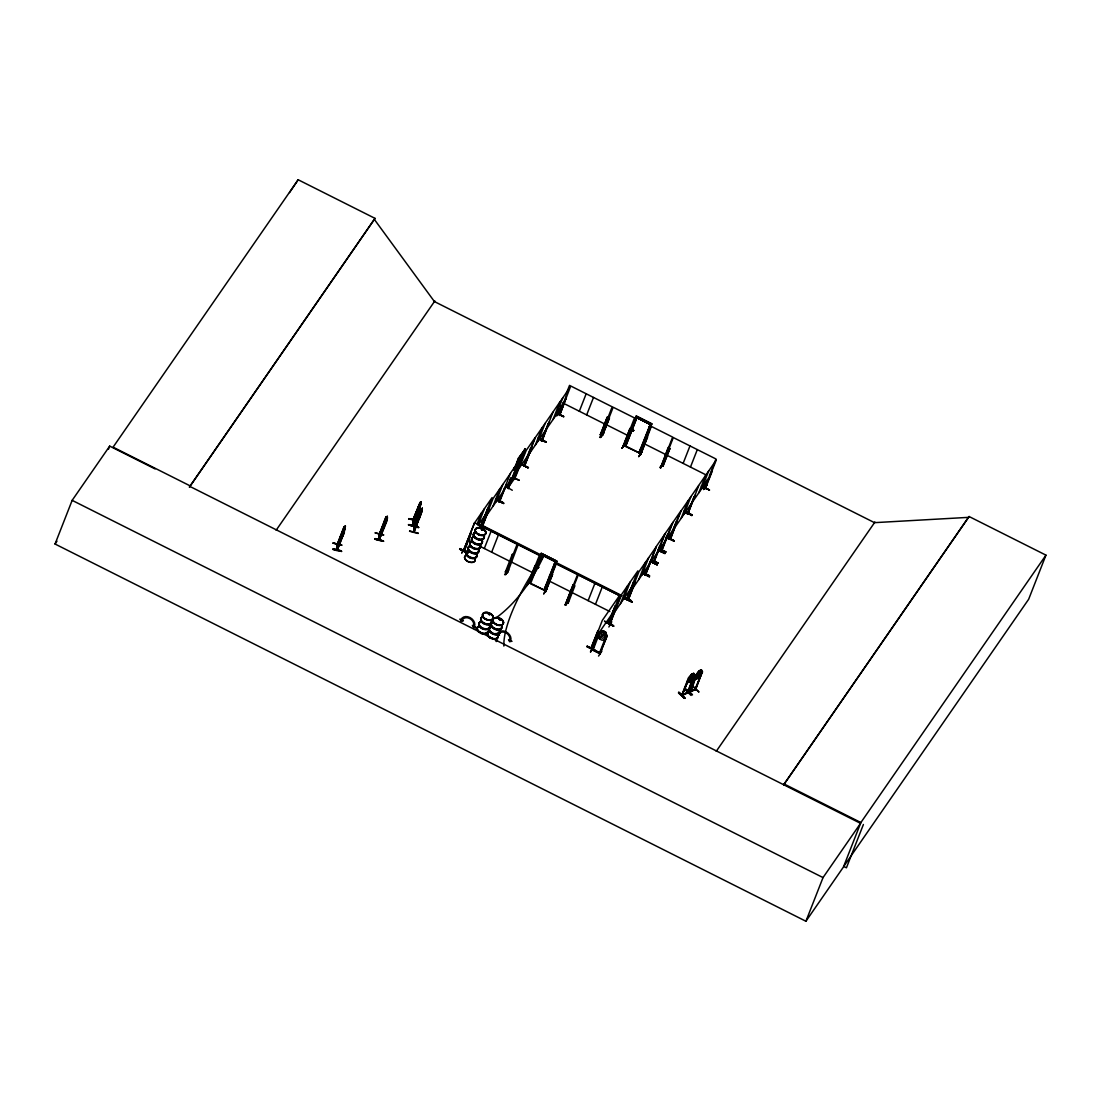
<?xml version="1.0" encoding="UTF-8"?>
<svg xmlns="http://www.w3.org/2000/svg" width="1101" height="1101" viewBox="0 0 1101 1101"><rect width="100%" height="100%" fill="white"/><g stroke="black" fill="none" stroke-linecap="round" stroke-linejoin="round"><path stroke-width="1.5" d="M341.516 551.477C337.415 547.514 324.052 548.67 341.53 551.408M341.613 545.298L332.984 542.944L341.75 544.94M343.209 535.513L345.356 526.017L344.31 531.742L337.057 550.128L337.388 543.619L337.47 544.871M337.085 544.775L343.98 526.856L345.315 526.113M337.016 550.032L337.388 543.688M344.2 532.664L344.393 531.976L337.346 550.197L337.346 544.183M342.163 536.325L343.209 529.595M344.365 527.434L345.439 526.03L343.553 529.98L342.865 534.178L343.498 533.82M383.616 535.045L374.973 532.829L383.602 534.838M386.355 517.387L386.258 516.809C391.282 514.36 378.84 538.967 379.336 540.068L379.418 534.219M379.267 534.013L379.694 534.164M379.584 539.435L379.239 538.719L379.377 539.958M386.272 516.713L379.46 534.343L379.212 538.898M383.492 541.362C376.253 537.095 368.009 538.568 383.52 541.293M387.249 517.03L386.286 522.631L385.419 521.681L387.153 517.002M386.437 517.098L379.102 534.797L385.956 516.741M417.334 526.484C390.387 521.241 435.445 530.352 408.691 524.53M408.636 518.984L417.417 520.622L408.774 518.612M420.045 502.634L412.724 520.525L420.128 502.964C424.422 498.202 413.026 524.888 412.724 525.81L413.013 519.328L413.398 519.92M412.985 524.585C413.811 528.824 412.49 509.956 413.109 525.838C416.178 525.535 425.619 484.646 418.531 509.873L419.164 509.515M413.068 525.769L412.971 525.177M417.788 509.969L417.733 511.993L418.903 511.112M419.577 507.754L412.696 525.727M696.85 673.936L689.639 692.185L697.057 674.431L696.286 674.473L699.3 670.757L701.461 669.89L700.456 674.266L698.461 676.523L697.098 677.115L696.41 676.055M604.435 631.946L603.885 635.951L601.738 636.158L601.738 633.433L603.568 631.506L604.408 632.002M419.908 517.676L418.834 518.571L420.169 511.91M418.93 518.599L422.302 508.332L414.403 527.269L414.733 526.14M422.206 508.304L422.178 510.286L422.302 508.332L421.339 509.157M409.544 531.26L418.174 533.476M414.678 526.085L413.632 532.278L422.178 510.286L420.843 514.883M409.957 525.356L418.6 527.365M568.57 600.086L565.253 604.38M622.148 448.011L625.382 443.249L622.134 447.969M625.285 443.565L621.996 448.327M692.79 673.963L692.047 677.253L690.299 678.918L690.506 676.936L692.859 674.032M332.901 549.193L341.544 551.147M408.567 524.888L417.224 526.801M499.923 500.749L499.689 500.129M508.18 487.771L508.332 488.583L508.222 487.798M660.861 551.326L667.633 534.109M661.481 550.445L661.729 549.784M669.587 538.595L669.477 539.022M513.727 468.613L514.112 467.884M514.649 468.517L514.69 468.338M515.984 468.709L515.653 469.48M516.011 469.714L516.176 469.466M516.052 468.861L515.598 469.563M516.727 470.099L516.754 469.563M409.655 530.943L418.297 533.132M507.602 571.749L507.52 572.795L518.172 544.5L539.518 555.221L528.329 582.924M528.37 582.525L528.108 583.103M566.822 601.82L566.244 602.316L573.112 584.81M602.206 435.363L602.522 434.468M623.62 445.795L630.102 428.22L623.125 445.891L623.689 445.423M640.768 454.452L651.297 426.39L672.642 437.111L661.632 465.228L661.825 464.553M385.887 521.943L379.033 539.999L379.501 534.357M418.875 505.29L417.761 510.011L418.986 505.345M420.733 512.364L420.61 514.263M463.549 550.734L470.829 532.925L464.003 551.271L464.457 550.665M480.71 526.113L487.922 508.222L481.027 526.306L481.385 525.59M480.793 526.127L481.619 525.218M482.293 526.044L482.954 525.7L482.045 526.691M499.524 502.056L499.125 501.85M524.943 465.31L524.971 465.007M541.389 440.827L549.206 422.055L542.421 440.125L542.848 439.148M542.71 439.698L542.49 438.886M559.569 415.38L559.748 414.141M559.762 414.994L566.313 397.351L559.528 415.366M598.118 630.515L590.92 648.42L597.829 630.942M591.609 648.214L591.774 647.608M608.33 623.001L608.729 623.427M608.922 622.808L608.303 623.249L615.225 605.811L608.344 623.276M610.326 623.744L609.459 623.992M626.854 598.958L627.487 598.435L626.772 598.958M628.492 599.371L627.859 599.949L628.533 599.384M645.571 574.942L644.911 575.19L645.516 574.694M671.073 537.852L670.757 537.673M687.506 513.506L688.772 512.268L688.29 513.341M688.731 512.309L687.85 513.589M712.402 470.76L705.287 488.706L705.204 487.922M704.97 488.486L705.879 487.564L705.576 488.252M414.389 527.2L420.94 509.144M387.139 517.649L379.377 539.559M421.091 513.038L422.055 510.066M694.566 675.147L694.607 675.216C692.873 669.78 693.823 681.423 689.377 680.501L688.689 679.441M527.916 467.677L519.851 463.686L527.916 467.636M527.861 467.719L519.906 463.631M658.247 563.134L651.531 559.996M337.057 549.537L345.163 527.764M969.086 516.52L783.692 784.752L969.086 516.52L1045.95 555.138L860.872 822.543L843.435 867.024L805.918 921.248L55.05 544.018L72.157 500.349L109.687 446.125L155.076 468.93M108.462 449.249L109.687 446.125M375.028 218.37L189.441 487.041L375.028 218.37L298.165 179.752L289.508 192.606M337.126 544.912L344.296 526.828M337.429 544.981L344.393 526.842M379.019 534.246L379.363 533.503M420.059 502.538L412.751 520.47M420.899 509.667L413.99 527.145M417.417 520.622L408.65 518.667M420.871 514.36L413.687 532.333L414.224 526.746M418.559 527.709L409.971 525.149L418.71 527.338M467.622 553.197C456.819 548.023 457.355 547.142 467.953 552.564L459.915 548.587M464.553 548.16L461.883 552.771M481.041 525.7L492.078 497.611L474.696 522.741L463.37 550.954L474.517 522.658L517.195 544.1L506.157 572.382L505.276 571.983L506.515 571.584M464.209 551.312L471.077 533.641L470.347 533.269M477.118 524.048L481.481 512.928M484.468 508.621L478.247 524.489L486.312 528.425M478.137 524.778L482.348 526.773L489.202 508.745L482.073 526.636L482.61 525.576L540.839 554.876M493.014 506.212L499.868 488.748M496 501.905L502.854 484.426M499.138 501.987L499.372 501.216M499.414 500.79L504.63 487.674M499.482 502.084L506.584 484.179M499.785 501.739L499.744 500.941M514.071 468.131L514.071 468.42M511.167 478.054L507.465 487.399L510.754 477.944M513.795 470.21L518.64 457.837L525.37 448.795L513.383 478.866M515.351 467.292L518.64 457.837M507.189 487.124L510.988 478.701M515.351 467.801L519.08 458.25L524.599 450.268M484.316 548.491L491.17 531.026M514.896 470.333L515.351 469.15M519.7 458.58L518.998 458.236L524.516 450.447L525.218 450.804L519.7 458.58L508.056 488.156M508.249 488.583L519.411 460.259L510.713 472.824L499.166 501.946L499.992 501.01M495.464 498.987L503.474 502.992L497.033 499.166M495.629 499.537L503.639 503.529L495.767 499.18M516.768 469.852L517.016 469.26M517.745 467.182L520.773 459.447M523.333 452.979L525.012 448.616M507.891 486.573L508.593 486.931L514.112 479.141L525.218 450.804M520.47 463.59L528.48 467.636L520.278 463.92M523.801 466.108L534.948 437.813L526.25 450.378L515.034 478.068M512.295 490.248L505.758 486.546M530.503 448.286L523.567 465.737M523.897 466.122L523.925 465.09M531.494 448.203L524.613 465.709L531.783 447.777M491.652 552.179L498.505 534.714M535.306 445.107L542.16 427.642M538.306 440.785L545.146 423.321M548.312 423.362L541.431 440.882L542.394 440.083M553.019 419.522L559.859 402.058M556.005 415.215L562.859 397.736M556.762 415.889L560.12 410.783L556.886 415.517M561.648 405.361L558.455 413.728L561.758 405.196M565.776 394.929L569.52 385.391L612.197 406.833L601.16 435.129L600.279 434.716L601.27 434.964L600.348 434.73L607.312 417.086L608.041 417.458L607.202 417.251L600.403 434.812M565.969 396.539L559.17 414.059L558.799 412.834M559.418 415.435L570.469 386.74L553.074 411.87L541.857 440.964M563.643 416.839L556.913 413.494M512.309 554.354L512.915 554.876L512.309 554.354L505.359 572.011L506.267 572.231M504.602 574.681L508.001 569.63M505.978 572.327L506.364 571.474M508.621 569.96L505.703 574.474M508.579 570.001L505.579 574.736M579.332 411.237L586.172 393.773M586.668 414.912L593.508 397.447M526.994 585.594L530.379 580.516L527.131 585.237M528.122 583.158L535.1 565.487M529.567 582.897L541.238 553.294L556.886 561.152L545.215 590.755L556.473 561.427L541.224 553.775L529.567 582.897L530.71 583.475M532.292 584.094L544.087 590.081L530.531 583.75L541.802 554.89L555.358 561.689L544.169 590.232L545.215 590.755M538.816 567.414L537.756 567.51M538.65 567.414L537.728 568.157L538.196 566.919M599.618 437.414L602.976 432.321M603.816 432.748L600.719 437.207M602.178 435.377L613.174 407.232L634.52 417.953L623.51 446.07M609.376 418.022L602.467 435.514L609.5 417.857M543.798 590.494L555.234 561.716L541.926 555M547.059 588.897L543.825 593.618M545.945 591.292L545.256 591.774L552.496 574.447M545.573 591.939L552.606 574.282M636.24 416.508L624.776 445.74L636.24 416.027L651.888 423.899L640.218 453.502L651.475 424.16M627.295 446.827L639.089 452.814L625.533 446.483L636.805 417.623L650.361 424.435L639.172 452.965L640.218 453.502M638.8 453.227L650.237 424.463L636.928 417.733L625.712 446.208L624.57 445.63M633.02 429.679L632.566 430.739L633.639 430.574M633.336 430.945L633.02 429.83M566.286 602.316L573.222 584.645M633.433 430.918L633.199 429.651M565.542 605.178L568.914 600.196L565.694 604.931M566.561 602.481L577.64 574.364L556.294 563.643L545.367 591.54M568.35 600.031L565.116 604.752M568.185 603.004L567.208 603.059L578.314 574.818L620.992 596.26L609.761 624.501L616.354 606.61M574.158 585.429L574.887 585.787L568.116 603.293L567.235 602.853M638.69 456.722L642.076 451.63L638.841 456.365M640.947 454.025L640.589 454.672L647.622 437.014M588.127 600.651L594.98 583.186M595.462 604.339L602.316 586.874M600.458 652.976L586.916 646.782L587.232 646.163L594.967 650.719M663.573 462.874L660.256 467.127M668.224 447.378L661.577 465.186M660.641 467.677L663.931 462.943L660.476 467.939M662.678 464.98L663.366 465.365L662.251 465.888L673.317 437.551L715.994 458.993L709.333 475.893M591.388 648.53L602.275 620.469L619.657 595.338L608.44 623.813M662.307 465.572L662.967 466.205L669.89 448.52L669.05 448.327L669.78 448.685M662.898 466.163L669.89 448.52M590.673 651.709L593.343 647.085M607.009 636.048L599.907 653.733L607.105 636.061L605.509 631.96L602.798 630.612L598.999 632.098L592.228 649.893M592.558 648.984L592.214 649.92L600.1 653.774M599.852 632.208L593.15 649.769M605.715 621.872L613.629 626.194L604.6 621.184M616.106 606.513L609.211 624.226L615.996 606.679L616.835 606.871L615.996 606.679M608.867 627.006L611.784 621.735M609.472 624.129L620.51 595.999L637.892 570.869L626.565 599.426M606.39 635.483L599.343 653.457L599.55 652.769M598.559 656.058L601.944 651.021M620.455 603.665L627.295 586.186M612.72 624.928L606.018 621.611M623.441 599.343L630.281 581.879M624.473 598.132L624.9 597.76M634.011 581.631L626.854 599.563L633.722 582.057M627.859 599.949L638.897 571.818L656.279 546.688L645.158 574.777M635.016 582.567L628.134 600.086L635.305 582.14M683.129 463.383L689.983 445.919M638.841 579.47L645.681 562.005M641.828 575.162L648.668 557.698M632.139 601.655C607.477 589.283 648.792 610.298 623.84 598.215M645.241 574.048L650.443 560.932M652.398 557.436L645.282 575.396L656.54 546.082L680.762 511.07L669.38 538.995M653.485 562.817L659.843 545.367M690.465 467.072L697.318 449.607M664.275 534.893L653.306 563.01M665.224 533.517L654.187 561.827M649.521 575.754L642.64 572.85M642.736 573.442L649.466 576.786L642.915 573.098M660.765 551.601L661.522 550.927M672.064 523.636L661.274 551.573M672.972 522.328L661.962 550.404M669.325 539.256L676.331 521.544M670.757 538.293L677.321 520.897L670.468 538.926M664.921 553.638L658.192 550.307L665.059 553.308M665.995 551.959L659.127 548.959M681.134 518.365L687.974 500.9M673.784 540.701L667.11 537.357M684.12 514.043L690.96 496.579M687.244 514.139L694.125 496.62M687.932 513.589L698.901 485.128L716.283 459.998L704.957 488.555M687.891 513.754L695.02 495.312L687.506 513.63M698.832 492.78L705.686 475.315M701.819 488.472L708.672 471.008M683.735 511.69L691.91 515.309M692.144 514.965L685.428 511.69L692.144 514.951L691.758 515.681M706.925 479.953L704.213 486.972L704.434 486.036M707.076 485.046L703.608 489.229M708.838 477.256L704.929 487.289L704.626 486.091M701.447 486.105L709.457 490.096L701.626 485.816M678.877 692.323C697.071 710.42 666.532 680.446 684.877 697.91M693.726 673.289L691.579 674.211L688.483 677.886L681.643 695.364L688.084 692.02L687.547 693.148M688.552 677.872L689.322 677.817L681.904 695.584L689.171 677.321M685.056 689.598L691.056 695.447M686.46 689.281L692.501 694.855L686.116 689.432M687.244 692.873L694.015 675.381M687.464 693.135L694.635 675.092M682.014 695.529L687.974 692.873L694.814 675.408M696.038 679.056C701.062 676.234 694.717 681.313 695.061 677.198L696.493 674.665M696.204 674.418L689.377 691.979L695.502 689.24M690.313 691.029L690.203 691.896C693.286 690.396 696.438 664.357 702.438 671.761L698.199 678.202M695.24 689.721L695.736 688.648M701.392 669.835L702.355 671.816L694.869 689.556M702.369 671.693L695.268 689.749M689.749 692.144L695.694 689.474L702.287 671.748M698.86 691.786L692.79 686.212L698.777 692.047M805.918 921.248L823.025 877.58L860.555 823.355L189.881 486.422M863.404 824.498L846.435 867.794L843.738 866.446M1045.95 555.138L1028.664 599.261L843.586 866.666M590.92 648.365L591.347 648.517M478.302 534.246L478.674 534.535M478.453 534.412L478.963 533.889M481.88 530.008L482.224 529.086M482.72 529.966L482.348 529.154M485.679 619.079L486.422 618.858M486.339 619.189L485.61 618.996M488.431 614.055L490.096 614.578L488.679 614.427M489.573 614.523L488.431 614.207M489.89 614.372L489.119 614.427M496.152 624.267L496.757 624.432M498.767 619.257L500.377 619.904L499.882 619.01M500.198 619.368L499.138 619.023M503.57 502.813L496.84 499.496M519.108 480.38L513.672 477.862L519.218 480.105M649.411 576.043L642.654 572.754M459.612 549.193L467.664 553.129M459.778 548.931L467.801 552.936M546.013 442.313L539.201 439.065M546.206 441.996L538.279 437.771M587.081 646.507L600.348 653.141M587.191 646.232L595.242 650.168M605.619 622.148L613.615 626.18M613.725 625.891L604.545 621.308M674.129 541.155L666.133 537.109L674.307 540.894L667.729 537.274M421.215 511.153L422 509.405M422.275 508.428L420.458 512.282L420.21 516.08M631.974 602.027L623.799 598.283M674.28 540.921L667.564 537.549M695.708 689.501L695.213 688.841M387.387 516.025L385.529 519.865L384.841 524.062L385.474 523.704M699.851 670.867L698.02 675.519L699.782 673.867L700.525 670.564L699.906 670.922M669.614 539.366L681.189 510.713L698.571 485.582M684.437 698.378L678.409 692.79L684.767 698.254M461.746 553.032L465.062 548.037M463.397 550.899L464.209 550.321M464.374 550.858L463.672 550.06M524.654 465.104L535.375 437.455L552.757 412.325M485.445 527.42L478.715 524.021M565.185 605.055L568.391 600.32M565.57 605.302L568.777 600.568M660.572 468.035L663.765 463.191M599.04 632.057L599.839 632.442M591.526 647.347L591.595 648.062M602.77 630.763L605.481 632.015L599.536 638.924L597.953 634.823L599.508 638.979L602.261 640.273L606.018 638.841M602.811 630.708L599.632 634.864L600.719 637.369L602.467 638.236L604.876 637.465L605.509 631.96M704.461 486.325L705.232 486.408M703.553 489.573L706.814 484.495M606.266 635.676L606.968 636.103L605.412 632.07M600.568 437.565L603.954 432.487M543.688 593.99L546.729 589.118M660.118 467.485L663.504 462.406M298.165 179.752L113.086 447.157L189.95 485.775M55.05 544.018L56.977 541.224M276.145 530.228L434.854 300.931M519.011 458.057L525.37 448.795M510.465 473.43L493.083 498.56L481.756 527.076L482.389 526.168M467.842 540.206L469.783 537.398M478.577 524.709L485.238 515.075M486.229 516.025L503.625 490.895M503.873 490.289L512.571 477.724M519.411 467.842L528.095 455.277M528.521 454.919L545.917 429.789M546.234 429.335L563.616 404.205M541.238 553.294L556.886 561.152M636.24 416.027L651.888 423.899M595.421 637.933L612.817 612.803M613.67 613.463L631.052 588.333M649.686 563.547L673.922 528.535M632.043 589.283L649.439 564.152M674.349 528.177L691.731 503.047M692.047 502.593L709.443 477.462M374.519 219.636L434.413 301.564L874.497 522.658L968.77 517.346M716.242 751.322L874.937 522.039L874.497 522.658M636.928 417.733L650.196 424.477M690.478 681.602C688.4 684.836 686.171 677.693 688.318 682.455L690.465 681.547L693.547 677.858M343.842 531.989L345.177 527.118M514.731 475.426L515.048 474.503M481.632 529.485L482.266 529.127M482.458 530.145L482.499 529.705M649.618 426.197L649.15 427.009M649.122 427.353L649.604 426.28M640.521 448.974L640.438 449.607M554.532 563.671L554.202 564.524M498.863 619.34L499.703 619.065M500.267 620.001L498.849 619.202M549.592 575.837L549.716 575.589M545.435 586.448L545.793 586.076M418.958 518.488L422.082 510.258L413.99 532.416L414.444 526.663M682.703 694.703L682.262 694.896M343.223 535.43L342.191 536.228M384.166 526.113C385.598 526.361 382.542 523.608 385.185 519.479M419.963 502.51L421.022 501.698M633.199 429.569L633.254 430.353M633.818 430.312L632.758 430.243M537.577 567.607L538.017 567.098M538.361 567.662L537.756 567.387M481.564 529.388L482.266 529.375M702.548 672.009L701.777 672.064M682.51 694.607L687.533 692.694M690.244 691.222L695.048 689.102M506.405 571.749L505.662 571.419M682.111 694.924L689.501 677.376L691.579 674.211L693.671 673.372L694.635 675.202L693.492 677.872M558.427 413.439L559.019 413.99M558.551 413.467L559.17 413.77M559.349 413.412L558.716 413.068M600.637 433.877L601.518 434.331M662.238 465.585L662.981 465.929M704.186 486.67L705.08 487.11M592.269 649.659L600.21 653.609M633.254 429.83L633.447 430.684M640.589 449.263L640.713 448.589M481.178 529.622L482.266 529.787M549.537 576.029L549.867 575.259M473.416 547.885L473.292 547.83A5.601 3.496 21.4 0 1 472.026 541.183A5.629 3.523 21.4 0 0 473.237 547.858A5.629 3.523 21.4 0 0 480.628 545.614M420.843 502.813L419.109 508.139L420.83 503.46M332.984 543.165L341.64 545.16M601.229 434.427L600.664 434.152M568.075 602.77L567.428 602.467M557.106 413.15L563.822 416.577L557.023 413.384M662.926 466.15L662.279 465.861M704.158 486.876L704.984 487.041M701.502 485.981L709.526 489.986M539.394 438.735L546.192 442.065L539.352 438.927M683.872 511.318L692.006 515.323L683.79 511.566M495.684 499.414L503.707 503.418M642.833 573.332L649.521 576.676M478.632 524.255L483.986 526.939M478.302 524.406L486.325 528.384M624.528 597.279L631.258 600.706L624.446 597.513M477.999 525.012L482.004 527.021M666.917 537.701L673.729 540.935M659.32 548.615L665.995 551.973M658.37 549.977L665.032 553.363M651.572 559.803L658.247 563.148M651.379 560.148L658.15 563.423M650.581 561.235L657.242 564.607M642.846 572.424L649.507 575.795M562.666 402.87L605.344 424.312M606.334 424.697L627.666 435.418M644.457 443.854L665.788 454.575M666.477 455.016L706.278 475.013M556.156 562.57L622.051 595.669M486.986 528.48L540.619 555.413M555.95 563.12L620.303 595.448M483.504 527.31L541.733 556.555M555.523 563.492L619.877 595.82M511.332 561.964L532.664 572.685M549.454 581.122L570.786 591.843M467.664 540.123L472.205 542.408M479.775 546.22L510.341 561.565M571.474 592.283L609.844 611.55M784.008 783.926L860.872 822.543M72.157 500.349L823.025 877.58M513.41 478.797L514.112 479.141M568.309 602.577L567.208 603.087M473.127 548.064L473.224 548.119A5.629 3.523 21.4 0 0 480.573 545.779M695.144 677.143L696.162 679.042M503.859 646.067A108.297 32.259 -53.9 0 1 544.472 554.918M544.114 555.014A125.748 75.129 -71.9 0 1 495.354 618.39M477.325 628.327A125.748 75.129 -71.9 0 1 474.517 629.373M481.77 540.729A5.629 3.509 21.4 0 1 476.127 544.527A5.629 3.509 21.4 0 1 472.508 537.852M481.949 540.453A5.698 3.564 21.4 0 1 476.224 544.293A5.698 3.564 21.4 0 1 472.549 537.536M480.642 545.504A5.601 3.496 21.4 0 1 473.292 547.734M473.182 548.023A5.629 3.523 21.4 0 1 471.902 541.431M483.834 535.623A5.698 3.564 21.4 0 1 481.343 539.807A5.698 3.564 21.4 0 1 474.201 536.916A5.698 3.564 21.4 0 1 475.439 532.251M482.087 539.93A5.629 3.509 21.4 0 1 476.444 543.715A5.629 3.509 21.4 0 1 472.824 537.04M484.027 536.916A5.629 3.509 21.4 0 1 476.65 539.16A5.629 3.509 21.4 0 1 475.384 532.581M482.045 540.206A5.698 3.564 21.4 0 1 476.32 544.045A5.698 3.564 21.4 0 1 472.646 537.288M483.931 535.375A5.698 3.564 21.4 0 1 481.44 539.545A5.698 3.564 21.4 0 1 474.297 536.669A5.698 3.564 21.4 0 1 475.549 532.003M483.972 535.1A5.629 3.509 21.4 0 1 478.329 538.898A5.629 3.509 21.4 0 1 474.71 532.223M476.389 554.464A5.629 3.509 21.4 0 1 470.746 558.262A5.629 3.509 21.4 0 1 467.127 551.587M476.568 554.188A5.698 3.564 21.4 0 1 470.843 558.028A5.698 3.564 21.4 0 1 467.168 551.271M475.247 559.349A5.629 3.523 21.4 0 1 469.219 562.143A5.629 3.523 21.4 0 1 464.897 556.143M465.599 555.468A5.629 3.523 21.4 0 1 466.59 555M474.875 558.235A5.588 3.496 21.4 0 1 469.976 562.184A5.588 3.496 21.4 0 1 464.98 556.046M465.668 555.372A5.588 3.496 21.4 0 1 466.659 554.918M479.981 545.215A5.588 3.496 21.4 0 1 477.545 549.303A5.588 3.496 21.4 0 1 470.54 546.481A5.588 3.496 21.4 0 1 471.765 541.898M480.49 545.958A5.629 3.523 21.4 0 1 473.113 548.202A5.629 3.523 21.4 0 1 471.834 541.609M478.453 549.371A5.698 3.564 21.4 0 1 475.962 553.542A5.698 3.564 21.4 0 1 468.82 550.651A5.698 3.564 21.4 0 1 470.058 545.986M477.077 554.67A5.629 3.509 21.4 0 1 470.375 557.202A5.629 3.509 21.4 0 1 467.443 550.775M478.274 549.647A5.629 3.509 21.4 0 1 475.825 553.762A5.629 3.509 21.4 0 1 468.778 550.927A5.629 3.509 21.4 0 1 470.003 546.316M476.664 553.941A5.698 3.564 21.4 0 1 470.939 557.78A5.698 3.564 21.4 0 1 467.264 551.023M478.55 549.11A5.698 3.564 21.4 0 1 472.824 552.963A5.698 3.564 21.4 0 1 469.164 546.192M478.591 548.835A5.629 3.509 21.4 0 1 472.948 552.633A5.629 3.509 21.4 0 1 469.329 545.958M489.463 627.432A5.629 3.509 21.4 0 1 481.44 628.368A5.629 3.509 21.4 0 1 480.807 622.134M489.642 627.185A5.698 3.564 21.4 0 1 481.522 628.12A5.698 3.564 21.4 0 1 480.876 621.804M489.257 625.189A5.698 3.564 21.4 0 1 489.628 626.208M487.881 631.479A5.629 3.523 21.4 0 1 480.49 632.758A5.629 3.523 21.4 0 1 478.219 626.62M487.949 631.19A5.588 3.496 21.4 0 1 480.614 632.456A5.588 3.496 21.4 0 1 478.371 626.373M491.528 621.391A5.698 3.564 21.4 0 1 484.729 623.964A5.698 3.564 21.4 0 1 481.756 617.455M489.78 626.634A5.629 3.509 21.4 0 1 482.389 627.914A5.629 3.509 21.4 0 1 480.132 621.79M489.394 624.666A5.629 3.509 21.4 0 1 489.766 625.671M491.335 621.666A5.629 3.509 21.4 0 1 484.633 624.198A5.629 3.509 21.4 0 1 481.701 617.771M489.739 626.937A5.698 3.564 21.4 0 1 481.619 627.873A5.698 3.564 21.4 0 1 480.972 621.556M489.353 624.941A5.698 3.564 21.4 0 1 489.739 625.96M491.624 621.143A5.698 3.564 21.4 0 1 484.151 623.414A5.698 3.564 21.4 0 1 482.857 616.739M491.665 621.817A5.629 3.509 21.4 0 1 483.642 622.739A5.629 3.509 21.4 0 1 483.009 616.505M487.688 631.905A5.601 3.496 21.4 0 1 483.091 634.025M481.688 633.722A5.601 3.496 21.4 0 1 480.339 633.171M479.114 632.428A5.601 3.496 21.4 0 1 478.082 627.075M487.812 631.685A5.629 3.523 21.4 0 1 483.188 633.818M481.77 633.515A5.629 3.523 21.4 0 1 480.408 632.965M479.183 632.208A5.629 3.523 21.4 0 1 478.151 626.827M499.785 631.671A5.629 3.509 21.4 0 1 493.083 634.217A5.629 3.509 21.4 0 1 490.151 627.79M499.964 631.396A5.698 3.564 21.4 0 1 493.179 633.97A5.698 3.564 21.4 0 1 490.206 627.46M498.216 635.717A5.629 3.523 21.4 0 1 492.188 638.497M490.826 637.947A5.629 3.523 21.4 0 1 488.569 631.823M498.285 635.538A5.629 3.523 21.4 0 1 491.569 638.085A5.629 3.523 21.4 0 1 488.624 631.644M501.478 625.561A5.698 3.564 21.4 0 1 499.001 629.731A5.698 3.564 21.4 0 1 491.858 626.854A5.698 3.564 21.4 0 1 493.097 622.175M500.115 631.823A5.629 3.509 21.4 0 1 492.725 633.103A5.629 3.509 21.4 0 1 490.468 626.978M501.671 626.854A5.629 3.509 21.4 0 1 494.308 629.084A5.629 3.509 21.4 0 1 493.028 622.505M500.074 631.148A5.698 3.564 21.4 0 1 493.276 633.722A5.698 3.564 21.4 0 1 490.303 627.212M501.574 625.313A5.698 3.564 21.4 0 1 499.097 629.483A5.698 3.564 21.4 0 1 491.954 626.607A5.698 3.564 21.4 0 1 493.193 621.927M501.616 625.038A5.629 3.509 21.4 0 1 495.987 628.836A5.629 3.509 21.4 0 1 492.353 622.161M498.01 637.107A5.588 3.496 21.4 0 1 492.023 638.91M490.674 638.374A5.588 3.496 21.4 0 1 489.45 637.63M488.459 636.736A5.588 3.496 21.4 0 1 488.417 632.291M496.097 639.296A5.698 3.564 21.4 0 1 496.482 641.291M495.918 639.585A5.629 3.509 21.4 0 1 496.303 641.553A5.629 3.509 21.4 0 0 496.234 638.773M496.193 639.048A5.698 3.564 21.4 0 1 496.579 641.043M498.147 636.873A5.629 3.523 21.4 0 1 492.106 638.704M490.743 638.153A5.629 3.523 21.4 0 1 489.518 637.41M488.527 636.502A5.629 3.523 21.4 0 1 488.486 632.015M374.877 539.036L383.52 541.073L374.89 538.981M657.146 564.854L650.402 561.565L657.146 564.854M593.811 646.975L590.439 651.971L593.879 646.961M475.591 626.951L473.485 627.419L472.357 625.327L473.485 625.891A6.317 4.886 34.7 0 0 469.673 618.487A6.317 4.886 34.7 0 0 462.255 620.248L463.37 620.813L461.154 621.225L459.929 619.079L461.044 619.643A7.569 5.849 34.7 0 1 469.921 617.51A7.569 5.849 34.7 0 1 474.49 626.4L475.591 626.951M511.745 641.264L509.625 641.718L508.511 639.626L509.625 640.19A6.317 4.886 34.7 0 0 505.813 632.786A6.317 4.886 34.7 0 0 498.409 634.561L499.51 635.112L497.294 635.525L496.069 633.392L497.184 633.942A7.569 5.849 34.7 0 1 506.061 631.823A7.569 5.849 34.7 0 1 510.63 640.699L511.745 641.264M476.334 532.65A5.629 3.509 21.4 0 0 485.582 533.875A5.629 3.509 21.4 0 0 479.857 527.558A5.629 3.509 21.4 0 0 476.334 532.65M476.265 532.829A5.629 3.523 21.4 0 0 485.527 534.04A5.629 3.523 21.4 0 0 479.788 527.723A5.629 3.523 21.4 0 0 476.265 532.829M476.196 533.063A5.588 3.496 21.4 0 0 485.39 534.274A5.588 3.496 21.4 0 0 479.692 527.998A5.588 3.496 21.4 0 0 476.196 533.063M483.628 617.413A5.629 3.523 21.4 0 0 492.89 618.638A5.629 3.523 21.4 0 0 487.165 612.321A5.629 3.523 21.4 0 0 483.628 617.413M483.504 617.799A5.601 3.496 21.4 0 0 492.711 619.01A5.601 3.496 21.4 0 0 487.014 612.734A5.601 3.496 21.4 0 0 483.504 617.799M483.573 617.578A5.629 3.523 21.4 0 0 492.835 618.79A5.629 3.523 21.4 0 0 487.096 612.473A5.629 3.523 21.4 0 0 483.573 617.578M493.964 622.602A5.629 3.523 21.4 0 0 503.226 623.827A5.629 3.523 21.4 0 0 497.501 617.51A5.629 3.523 21.4 0 0 493.964 622.602M493.84 623.001A5.588 3.496 21.4 0 0 503.033 624.198A5.588 3.496 21.4 0 0 497.349 617.936A5.588 3.496 21.4 0 0 493.84 623.001M493.909 622.767A5.629 3.523 21.4 0 0 503.171 623.992A5.629 3.523 21.4 0 0 497.432 617.675A5.629 3.523 21.4 0 0 493.909 622.767"/></g></svg>
